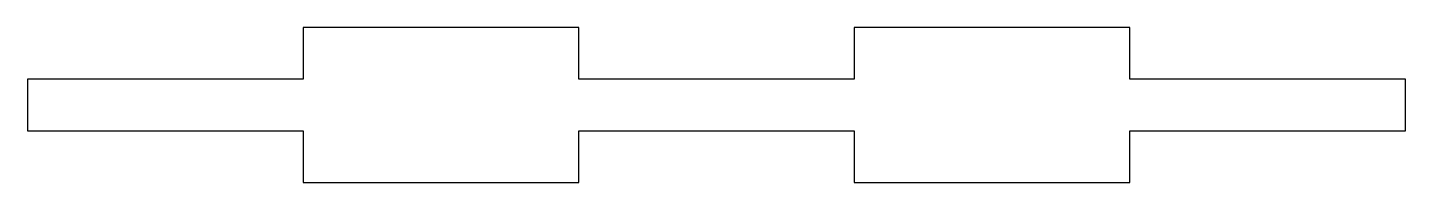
# Model space of a CAD drawing. Header units: millimetres. Extents: x -40 to 40, y -4.5 to 4.5.
import ezdxf

# ---------------------------------------------------------------- set-up
doc = ezdxf.new("R2010")
doc.units = ezdxf.units.MM

msp = doc.modelspace()

# ---------------------------------------------------------------- linework, layer by layer
at = {"color": 7, "linetype": 'Continuous', "lineweight": 25}
for p, q in [((-8, 4.5), (-24, 4.5)), ((-24, 4.5), (-24, 1.5)), ((-8, 1.5), (-8, 4.5)), ((8, 4.5), (8, 1.5)), ((24, 4.5), (8, 4.5)), ((24, 1.5), (24, 4.5)), ((-40, 1.5), (-40, -1.5)), ((-24, 1.5), (-40, 1.5)), ((8, 1.5), (-8, 1.5)), ((40, 1.5), (24, 1.5)), ((40, -1.5), (40, 1.5)), ((-40, -1.5), (-24, -1.5)), ((-24, -1.5), (-24, -4.5)), ((-8, -1.5), (8, -1.5)), ((-8, -4.5), (-8, -1.5)), ((8, -1.5), (8, -4.5)), ((24, -1.5), (40, -1.5)), ((24, -4.5), (24, -1.5)), ((-24, -4.5), (-8, -4.5)), ((8, -4.5), (24, -4.5))]:
    msp.add_line(p, q, dxfattribs=at)

doc.saveas('drawing.dxf')
